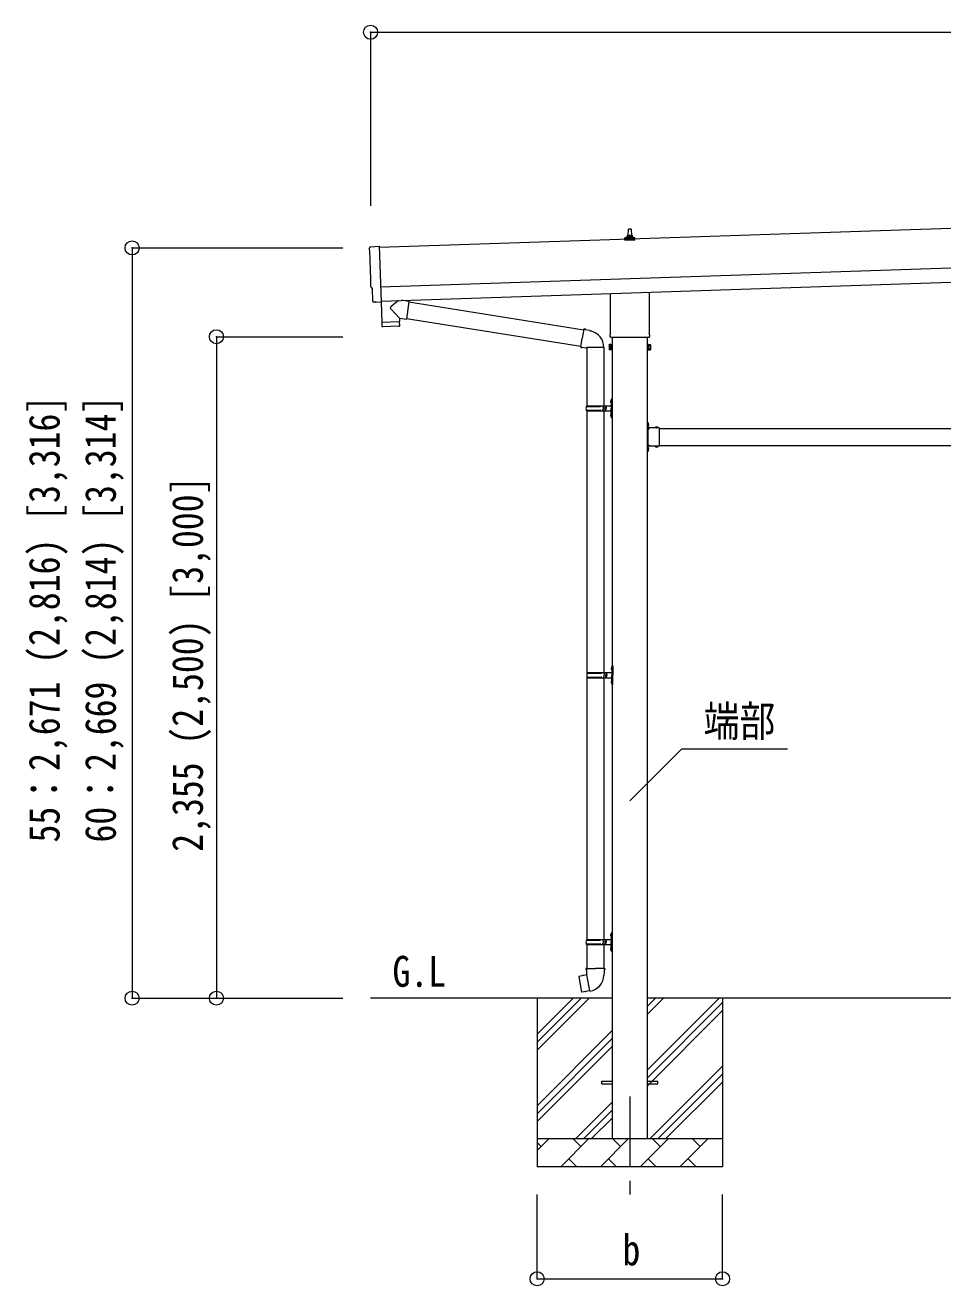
# Model space of a CAD drawing. Units: millimetres, scale not verified. Extents: x -14053 to 14053, y -9700 to 9700.
# Drawn here: x -629 to 2637, y -183 to 4305 of the extents above; entities that cross this region are included whole.
import ezdxf
from ezdxf.enums import TextEntityAlignment as Align

# ---------------------------------------------------------------- set-up
doc = ezdxf.new("R2010")
doc.units = ezdxf.units.MM
doc.header["$LTSCALE"] = 50
doc.header["$PDMODE"] = 32
doc.header["$PDSIZE"] = 50
doc.linetypes.add('CHAIN1', pattern=[8, 5, -1, 1, -1])
doc.linetypes.add('USER7', pattern=[2, 1, -1])
for name, color, linetype, lineweight in [('0-2_建具', 4, 'Continuous', 9), ('0-3_階段', 7, 'CHAIN1', 9), ('0-4_設備', 7, 'Continuous', 9), ('0-7_ハッチ', 7, 'Continuous', 9), ('0-8_外構', 6, 'Continuous', 9), ('0-9_敷地', 7, 'Continuous', 9)]:
    doc.layers.add(name, color=color, linetype=linetype, lineweight=lineweight)
doc.styles.add('ＭＳ ゴシック', font='')
doc.styles.get('ＭＳ ゴシック').set_extended_font_data('MS Gothic')

msp = doc.modelspace()

# ---------------------------------------------------------------- linework, layer by layer
at = {"layer": '0-2_建具'}
for p, q in [((6014.35, 3692.48), (631.34, 3513.05)), ((636.01, 3373.12), (6019.02, 3552.56)), ((1504.74, 3539.83), (1504.74, 3547.54)), ((1505.12, 3548.33), (1540.86, 3548.33)), ((1505.5, 3548.51), (1512.22, 3550.14)), ((1512.61, 3550.33), (1533.37, 3550.33)), ((1512.99, 3551.11), (1512.99, 3555.33)), ((1513.99, 3555.33), (1531.99, 3555.33)), ((1516.99, 3555.33), (1517.72, 3578.85)), ((1518.72, 3579.83), (1527.26, 3579.83)), ((1528.26, 3578.85), (1528.99, 3555.33)), ((1532.99, 3551.11), (1532.99, 3555.33)), ((1540.47, 3548.51), (1533.75, 3550.14)), ((1541.24, 3539.83), (1541.24, 3547.54)), ((637.67, 3323.15), (6020.68, 3502.58)), ((1541.24, 3539.83), (1504.74, 3539.83)), ((1454.69, 3205.84), (1454.69, 3350.28)), ((1591.29, 3354.84), (1591.29, 3205.84)), ((618.18, 3318.73), (611.25, 3318.86)), ((637.77, 3320.39), (637.8, 3319.38)), ((1452.99, 3197.06), (1452.99, 3202.56)), ((1590.93, 3193.56), (1455.05, 3193.56)), ((1460.49, 3193.56), (1460.49, 341.06)), ((1585.49, 341.06), (1585.49, 3193.56)), ((1592.99, 3202.56), (1592.99, 3197.06)), ((1448.99, 3167.56), (1449.75, 3168.88)), ((1448.99, 3167.56), (1448.99, 3150.56)), ((1448.99, 3150.56), (1449.75, 3149.25)), ((1455.99, 3163.97), (1449.75, 3163.97)), ((1455.99, 3154.16), (1449.75, 3154.16)), ((1455.99, 3149.25), (1449.75, 3149.25)), ((1458.49, 3149.86), (1455.99, 3149.86)), ((1587.49, 3149.86), (1589.99, 3149.86)), ((1589.99, 3163.97), (1596.23, 3163.97)), ((1589.99, 3154.16), (1596.23, 3154.16)), ((1589.99, 3149.25), (1596.23, 3149.25)), ((1596.99, 3167.56), (1596.23, 3168.88)), ((1596.99, 3150.56), (1596.23, 3149.25)), ((1596.99, 3167.56), (1596.99, 3150.56)), ((1587.49, 2892.06), (1585.49, 2892.06)), ((1585.49, 2892.06), (1585.49, 2872.06)), ((1585.49, 2885.06), (1587.49, 2885.06)), ((1585.49, 2879.06), (1587.49, 2879.06)), ((1587.49, 2892.06), (1587.49, 2872.06)), ((1588, 2887.96), (1587.49, 2887.96)), ((1587.49, 2887.96), (1587.49, 2876.16)), ((1624.39, 2872.57), (1624.39, 2872.06)), ((1627.49, 2872.06), (1587.49, 2872.06)), ((1587.49, 2868.06), (1587.49, 2810.06)), ((1624.39, 2872.06), (1612.59, 2872.06)), ((1627.49, 2872.06), (1627.49, 2806.06)), ((1627.49, 2869.06), (3218.49, 2869.06)), ((1585.49, 2806.06), (1585.49, 2786.06)), ((1585.49, 2799.06), (1587.49, 2799.06)), ((1585.49, 2793.06), (1587.49, 2793.06)), ((1587.49, 2786.06), (1585.49, 2786.06)), ((1591.49, 2809.06), (1585.99, 2809.06)), ((1587.49, 2808.06), (1591.49, 2808.06)), ((1587.49, 2806.06), (1587.49, 2786.06)), ((1627.49, 2806.06), (1587.49, 2806.06)), ((1588, 2801.96), (1587.49, 2801.96)), ((1587.49, 2801.96), (1587.49, 2790.16)), ((1624.39, 2806.06), (1612.59, 2806.06)), ((1624.39, 2805.56), (1624.39, 2806.06)), ((1627.49, 2809.06), (3218.49, 2809.06)), ((1422.99, 545.56), (1460.49, 545.56)), ((1422.99, 536.56), (1422.99, 545.56)), ((1585.49, 545.56), (1622.99, 545.56)), ((1622.99, 536.56), (1622.99, 545.56)), ((1422.99, 536.56), (1460.49, 536.56)), ((1585.49, 536.56), (1622.99, 536.56))]:
    msp.add_line(p, q, dxfattribs=at)
for points in [[(599.68, 3515.43), (631.17, 3518.13), (637.77, 3320.39)], [(608.31, 3321.76), (606.75, 3368.76), (606.15, 3368.74)], [(618.91, 3319.03), (619.55, 3319.68), (637.8, 3319.38)], [(1455.99, 3149.25), (1455.99, 3168.88), (1449.75, 3168.88)], [(1455.99, 3149.86), (1455.99, 3168.26), (1458.49, 3168.26)], [(1589.99, 3149.86), (1589.99, 3168.26), (1587.49, 3168.26)], [(1589.99, 3149.25), (1589.99, 3168.88), (1596.23, 3168.88)], [(1588, 2887.96), (1588, 2876.16), (1587.49, 2876.16)], [(1624.39, 2872.57), (1612.59, 2872.57), (1612.59, 2872.06)], [(1591.49, 2869.06), (1585.99, 2869.06), (1585.99, 2809.06)], [(1587.49, 2868.06), (1591.49, 2868.06), (1591.49, 2870.06), (1587.49, 2870.06)], [(1587.49, 2810.06), (1591.49, 2810.06), (1591.49, 2808.06)], [(1588, 2801.96), (1588, 2790.16), (1587.49, 2790.16)], [(1624.39, 2805.56), (1612.59, 2805.56), (1612.59, 2806.06)]]:
    msp.add_lwpolyline(points, dxfattribs=at)
for points in [[(1458.49, 3148.56), (1458.49, 3169.56), (1460.49, 3169.56), (1460.49, 3148.56)], [(1587.49, 3148.56), (1587.49, 3169.56), (1585.49, 3169.56), (1585.49, 3148.56)]]:
    msp.add_lwpolyline(points, close=True, dxfattribs=at)
at = {"layer": '0-2_建具', "linetype": 'USER7'}
for points in [[(1590.1, 2884.56), (1587.32, 2883.21), (1586.71, 2882.06)], [(1590.1, 2879.56), (1587.32, 2880.92), (1586.71, 2882.06)], [(1615.99, 2874.68), (1617.34, 2871.9), (1618.49, 2871.29)], [(1620.99, 2874.68), (1619.63, 2871.9), (1618.49, 2871.29)], [(1590.1, 2798.56), (1587.32, 2797.21), (1586.71, 2796.06)], [(1590.1, 2793.56), (1587.32, 2794.92), (1586.71, 2796.06)], [(1615.99, 2803.45), (1617.34, 2806.23), (1618.49, 2806.84)], [(1620.99, 2803.45), (1619.63, 2806.23), (1618.49, 2806.84)]]:
    msp.add_lwpolyline(points, dxfattribs=at)
at = {"layer": '0-2_建具'}
for centre, radius, start, end in [((1505.74, 3547.54), 1, 103.62699, 180), ((1511.99, 3551.11), 1, 283.62699, 0), ((1517.07, 3554.69), 4.13, 90, 171.17633), ((1513.99, 3554.33), 1, 90, 180), ((1518.72, 3578.83), 1, 90, 178.60509), ((1526.32, 3555.33), 4.83, 133.60282, 180), ((1519.66, 3555.33), 4.83, 0, 46.39718), ((1527.26, 3578.83), 1, 1.39491, 90), ((1528.9, 3554.69), 4.13, 8.82367, 90), ((1531.99, 3554.33), 1, 0, 90), ((1533.99, 3551.11), 1, 180, 256.37301), ((1540.24, 3547.54), 1, 0, 76.37301), ((1456.99, 3202.56), 4, 125.09963, 180), ((1456.99, 3197.06), 4, 180, 194.47751), ((1456.99, 3197.06), 4, 194.47751, 241.04498), ((1588.99, 3197.06), 4, 298.95502, 345.52249), ((1588.99, 3202.56), 4, 0, 54.90037), ((1588.99, 3197.06), 4, 345.52249, 0), ((1453.33, 3166.43), 4.34, 145.61575, 214.38425), ((1453.33, 3151.7), 4.34, 145.61575, 214.38425), ((1465.23, 3159.06), 16.24, 162.41205, 197.58795), ((1592.64, 3166.43), 4.34, 325.61575, 34.38425), ((1580.75, 3159.06), 16.24, 342.41205, 17.58795), ((1592.64, 3151.7), 4.34, 325.61575, 34.38425), ((1582.26, 2882.06), 8.23, 314.2189, 45.7811), ((1618.49, 2866.83), 8.23, 44.2189, 135.7811), ((1587.49, 2872.06), 2, 180, 270), ((1587.49, 2806.06), 2, 90, 180), ((1582.26, 2796.06), 8.23, 314.2189, 45.7811), ((1618.49, 2811.3), 8.23, 224.2189, 315.7811)]:
    msp.add_arc(centre, radius, start, end, dxfattribs=at)
for centre, major_axis, ratio, start_param, end_param in [((599.93, 3512.44), (-3, -0.1), 0.99863, 4.7647489, 6.2979817), ((-4160.94, 3283.28), (4760.73, 158.69), 0.99863, 6.2686928, 6.2979817), ((606, 3373.14), (-4.4, -0.15), 0.99863, 6.2686928, 7.8539816), ((611.32, 3321.86), (-2.11, -2.14), 0.9974, 5.5252311, 7.0411395), ((618.2, 3319.73), (-0.704, -0.714), 0.9974, 0.7579542, 1.5707963)]:
    msp.add_ellipse(centre, major_axis=major_axis, ratio=ratio, start_param=start_param, end_param=end_param, dxfattribs=at)
at = {"layer": '0-3_階段'}
msp.add_line((1522.99, 491.06), (1522.99, 142.06), dxfattribs=at)
at = {"layer": '0-4_設備'}
for p, q in [((1460.49, 841.06), (600.35, 841.06)), ((1192.99, 841.06), (1192.99, 241.06)), ((1192.99, 656.01), (1378.04, 841.06)), ((1192.99, 684.3), (1349.76, 841.06)), ((1192.99, 712.58), (1321.47, 841.06)), ((3260.49, 841.06), (1585.49, 841.06)), ((1585.49, 585.97), (1840.59, 841.06)), ((1585.49, 783.96), (1642.6, 841.06)), ((1585.49, 812.24), (1614.31, 841.06)), ((1585.49, 557.68), (1852.99, 825.18)), ((1852.99, 841.06), (1852.99, 241.06)), ((1585.49, 529.4), (1852.99, 796.9)), ((1192.99, 458.02), (1460.49, 725.52)), ((1192.99, 429.74), (1460.49, 697.24)), ((1192.99, 401.46), (1460.49, 668.96)), ((1595.15, 341.06), (1852.99, 598.91)), ((1623.43, 341.06), (1852.99, 570.62)), ((1651.71, 341.06), (1852.99, 542.34)), ((1330.59, 341.06), (1460.49, 470.97)), ((1358.87, 341.06), (1460.49, 442.68)), ((1387.16, 341.06), (1460.49, 414.4)), ((1192.99, 341.06), (1852.99, 341.06)), ((1192.99, 298.17), (1235.88, 341.06)), ((1207.33, 312.51), (1192.99, 326.85)), ((1277.3, 241.06), (1377.3, 341.06)), ((1348.75, 312.51), (1320.2, 341.06)), ((1418.73, 241.06), (1518.73, 341.06)), ((1490.17, 312.51), (1461.62, 341.06)), ((1560.15, 241.06), (1660.15, 341.06)), ((1631.59, 312.51), (1603.04, 341.06)), ((1701.57, 241.06), (1801.57, 341.06)), ((1773.01, 312.51), (1744.46, 341.06)), ((1849.7, 341.06), (1852.99, 344.35)), ((1305.86, 269.62), (1334.41, 241.06)), ((1447.28, 269.62), (1475.83, 241.06)), ((1588.7, 269.62), (1617.25, 241.06)), ((1730.12, 269.62), (1758.67, 241.06)), ((1852.99, 241.06), (1192.99, 241.06))]:
    msp.add_line(p, q, dxfattribs=at)
at = {"layer": '0-7_ハッチ', "color": 6}
msp.add_lwpolyline([(2083.9, 1728.03), (1707.16, 1728.03), (1522.99, 1543.85)], dxfattribs=at)
at = {"layer": '0-8_外構'}
for p, q in [((600.35, 4280.04), (6050.02, 4280.04)), ((600.35, 4280.04), (600.35, 3662.1)), ((-248.65, 3512.01), (501.35, 3512.01)), ((-248.65, 3512.01), (-248.65, 841.06)), ((51.35, 3196.06), (501.35, 3196.06)), ((51.35, 3196.06), (51.35, 841.06)), ((-248.65, 841.06), (351.35, 841.06)), ((51.35, 841.06), (501.35, 841.06)), ((1192.99, -157.94), (1192.99, 142.06)), ((1852.99, -157.94), (1852.99, 142.06)), ((1192.99, -157.94), (1852.99, -157.94))]:
    msp.add_line(p, q, dxfattribs=at)
for p in [(600.35, 4280.04), (-248.65, 3512.01), (51.35, 3196.06), (-248.65, 841.06), (51.35, 841.06), (1192.99, -157.94), (1852.99, -157.94)]:
    msp.add_point(p, dxfattribs=at)
at = {"layer": '0-9_敷地'}
for p, q in [((699.09, 3325.2), (671.88, 3302.16)), ((736.78, 3321.91), (710.87, 3325.59)), ((736.78, 3321.91), (727.82, 3258.84)), ((703.34, 3262.32), (671.84, 3294.83)), ((736.52, 3320.07), (1359.12, 3220.94)), ((639.81, 3247.18), (640.47, 3234.14)), ((701.08, 3233.21), (643.57, 3231.3)), ((644.27, 3248.33), (644.32, 3247.33)), ((699.24, 3250.16), (699.26, 3249.16)), ((703.34, 3262.32), (727.82, 3258.84)), ((703.34, 3262.32), (703.74, 3250.31)), ((728.08, 3260.67), (1348.7, 3161.86)), ((1348.38, 3160.03), (1353.91, 3191.4)), ((1359.44, 3222.77), (1353.91, 3191.4)), ((1359.44, 3222.77), (1360.58, 3224.75)), ((1360.58, 3224.75), (1364.15, 3224.12)), ((1364.15, 3224.12), (1364.56, 3221.77)), ((1379.08, 3218.95), (1380.76, 3217.32)), ((1380.76, 3217.32), (1382.88, 3216.87)), ((1348.38, 3160.03), (1348.78, 3157.78)), ((1348.38, 3160.03), (1353.53, 3159.22)), ((1348.78, 3157.78), (1352.34, 3157.15)), ((1352.34, 3157.15), (1353.53, 3159.22)), ((1353.53, 3159.22), (1368.13, 3156.9)), ((1368.13, 3156.9), (1370.34, 3157.89)), ((1430.64, 3157.49), (1369.45, 3157.49)), ((1370.49, 3157.49), (1370.49, 2950.06)), ((1430.49, 3157.49), (1430.49, 2950.06)), ((1454.19, 2967.21), (1456.23, 2966.21)), ((1455.46, 2969.21), (1456.09, 2969.21)), ((1455.46, 2969.21), (1455.46, 2960.91)), ((1456.09, 2969.21), (1456.09, 2960.91)), ((1456.09, 2969.21), (1456.49, 2968.81)), ((1456.23, 2966.21), (1456.84, 2965.06)), ((1456.49, 2973.06), (1459.49, 2974.56)), ((1456.49, 2973.06), (1456.49, 2941.06)), ((1456.49, 2968.81), (1456.49, 2961.31)), ((1459.49, 2974.56), (1459.49, 2941.06)), ((1459.49, 2974.56), (1460.49, 2974.56)), ((1460.49, 2974.56), (1460.49, 2941.06)), ((1367.49, 2948.06), (1417.82, 2948.06)), ((1367.49, 2934.06), (1417.82, 2934.06)), ((1368.49, 2950.06), (1454.49, 2950.06)), ((1368.49, 2950.06), (1368.49, 2948.06)), ((1368.49, 2932.06), (1368.49, 2934.06)), ((1368.49, 2932.06), (1454.49, 2932.06)), ((1370.49, 2932.06), (1370.49, 2000.06)), ((1427.49, 2950.06), (1427.49, 2945.56)), ((1427.49, 2945.56), (1429.49, 2945.56)), ((1427.49, 2932.06), (1427.49, 2936.56)), ((1427.49, 2936.56), (1429.49, 2936.56)), ((1429.49, 2945.56), (1429.49, 2941.06)), ((1429.49, 2936.56), (1429.49, 2941.06)), ((1430.49, 2932.06), (1430.49, 2000.06)), ((1435.49, 2950.06), (1435.49, 2941.06)), ((1435.49, 2945.56), (1438.49, 2945.56)), ((1435.49, 2932.06), (1435.49, 2941.06)), ((1435.49, 2936.56), (1438.49, 2936.56)), ((1438.49, 2945.56), (1438.49, 2941.06)), ((1438.49, 2936.56), (1438.49, 2941.06)), ((1454.19, 2919.21), (1456.23, 2918.21)), ((1455.46, 2960.91), (1456.09, 2960.91)), ((1455.46, 2921.21), (1456.09, 2921.21)), ((1455.46, 2921.21), (1455.46, 2912.91)), ((1456.09, 2960.91), (1456.49, 2961.31)), ((1456.09, 2921.21), (1456.09, 2912.91)), ((1456.09, 2921.21), (1456.49, 2920.81)), ((1456.23, 2918.21), (1456.84, 2917.06)), ((1456.49, 2909.06), (1456.49, 2941.06)), ((1456.49, 2920.81), (1456.49, 2913.31)), ((1459.49, 2907.56), (1459.49, 2941.06)), ((1460.49, 2907.56), (1460.49, 2941.06)), ((1455.46, 2912.91), (1456.09, 2912.91)), ((1456.09, 2912.91), (1456.49, 2913.31)), ((1456.49, 2909.06), (1459.49, 2907.56)), ((1459.49, 2907.56), (1460.49, 2907.56)), ((1458.99, 2023.06), (1461.99, 2024.56)), ((1458.99, 2023.06), (1458.99, 1991.06)), ((1461.99, 2024.56), (1461.99, 1991.06)), ((1461.99, 2024.56), (1462.99, 2024.56)), ((1462.99, 2024.56), (1462.99, 1991.06)), ((1369.99, 1998.06), (1420.32, 1998.06)), ((1369.99, 1984.06), (1420.32, 1984.06)), ((1370.49, 1982.07), (1370.49, 1050.06)), ((1370.99, 2000.06), (1456.99, 2000.06)), ((1370.99, 2000.06), (1370.99, 1998.06)), ((1370.99, 1982.06), (1370.99, 1984.06)), ((1370.99, 1982.06), (1456.99, 1982.06)), ((1429.99, 2000.06), (1429.99, 1995.56)), ((1429.99, 1995.56), (1431.99, 1995.56)), ((1429.99, 1982.06), (1429.99, 1986.56)), ((1429.99, 1986.56), (1431.99, 1986.56)), ((1430.49, 1982.07), (1430.49, 1050.06)), ((1431.99, 1995.56), (1431.99, 1991.06)), ((1431.99, 1986.56), (1431.99, 1991.06)), ((1437.99, 2000.06), (1437.99, 1991.06)), ((1437.99, 1995.56), (1440.99, 1995.56)), ((1437.99, 1982.06), (1437.99, 1991.06)), ((1437.99, 1986.56), (1440.99, 1986.56)), ((1440.99, 1995.56), (1440.99, 1991.06)), ((1440.99, 1986.56), (1440.99, 1991.06)), ((1456.69, 2017.21), (1458.73, 2016.21)), ((1457.96, 2019.21), (1458.59, 2019.21)), ((1457.96, 2019.21), (1457.96, 2010.91)), ((1457.96, 2010.91), (1458.59, 2010.91)), ((1458.59, 2019.21), (1458.59, 2010.91)), ((1458.59, 2019.21), (1458.99, 2018.81)), ((1458.59, 2010.91), (1458.99, 2011.31)), ((1458.73, 2016.21), (1459.34, 2015.06)), ((1458.99, 2018.81), (1458.99, 2011.31)), ((1458.99, 1959.06), (1458.99, 1991.06)), ((1461.99, 1957.56), (1461.99, 1991.06)), ((1462.99, 1957.56), (1462.99, 1991.06)), ((1456.69, 1969.21), (1458.73, 1968.21)), ((1457.96, 1971.21), (1458.59, 1971.21)), ((1457.96, 1971.21), (1457.96, 1962.91)), ((1457.96, 1962.91), (1458.59, 1962.91)), ((1458.59, 1971.21), (1458.59, 1962.91)), ((1458.59, 1971.21), (1458.99, 1970.81)), ((1458.59, 1962.91), (1458.99, 1963.31)), ((1458.73, 1968.21), (1459.34, 1967.06)), ((1458.99, 1970.81), (1458.99, 1963.31)), ((1458.99, 1959.06), (1461.99, 1957.56)), ((1461.99, 1957.56), (1462.99, 1957.56)), ((1367.49, 1048.06), (1417.82, 1048.06)), ((1367.49, 1034.06), (1417.82, 1034.06)), ((1368.49, 1050.06), (1454.49, 1050.06)), ((1368.49, 1050.06), (1368.49, 1048.06)), ((1368.49, 1032.06), (1368.49, 1034.06)), ((1427.49, 1050.06), (1427.49, 1045.56)), ((1427.49, 1045.56), (1429.49, 1045.56)), ((1427.49, 1032.06), (1427.49, 1036.56)), ((1427.49, 1036.56), (1429.49, 1036.56)), ((1429.49, 1045.56), (1429.49, 1041.06)), ((1429.49, 1036.56), (1429.49, 1041.06)), ((1435.49, 1050.06), (1435.49, 1041.06)), ((1435.49, 1045.56), (1438.49, 1045.56)), ((1435.49, 1032.06), (1435.49, 1041.06)), ((1435.49, 1036.56), (1438.49, 1036.56)), ((1438.49, 1045.56), (1438.49, 1041.06)), ((1438.49, 1036.56), (1438.49, 1041.06)), ((1454.19, 1067.21), (1456.23, 1066.21)), ((1455.46, 1069.21), (1456.09, 1069.21)), ((1455.46, 1069.21), (1455.46, 1060.91)), ((1455.46, 1060.91), (1456.09, 1060.91)), ((1456.09, 1069.21), (1456.09, 1060.91)), ((1456.09, 1069.21), (1456.49, 1068.81)), ((1456.09, 1060.91), (1456.49, 1061.31)), ((1456.23, 1066.21), (1456.84, 1065.06)), ((1456.49, 1073.06), (1459.49, 1074.56)), ((1456.49, 1073.06), (1456.49, 1041.06)), ((1456.49, 1068.81), (1456.49, 1061.31)), ((1456.49, 1009.06), (1456.49, 1041.06)), ((1459.49, 1074.56), (1459.49, 1041.06)), ((1459.49, 1074.56), (1460.49, 1074.56)), ((1459.49, 1007.56), (1459.49, 1041.06)), ((1460.49, 1074.56), (1460.49, 1041.06)), ((1460.49, 1007.56), (1460.49, 1041.06)), ((1368.49, 1032.06), (1454.49, 1032.06)), ((1370.49, 1032.06), (1370.49, 947.14)), ((1430.49, 1032.06), (1430.49, 947.14)), ((1454.19, 1019.21), (1456.23, 1018.21)), ((1455.46, 1021.21), (1456.09, 1021.21)), ((1455.46, 1021.21), (1455.46, 1012.91)), ((1455.46, 1012.91), (1456.09, 1012.91)), ((1456.09, 1021.21), (1456.09, 1012.91)), ((1456.09, 1021.21), (1456.49, 1020.81)), ((1456.09, 1012.91), (1456.49, 1013.31)), ((1456.23, 1018.21), (1456.84, 1017.06)), ((1456.49, 1020.81), (1456.49, 1013.31)), ((1456.49, 1009.06), (1459.49, 1007.56)), ((1459.49, 1007.56), (1460.49, 1007.56)), ((1368.64, 947.14), (1366.49, 946.36)), ((1366.49, 946.36), (1366.49, 942.74)), ((1366.49, 942.74), (1368.73, 941.92)), ((1368.64, 947.14), (1400.49, 947.14)), ((1368.64, 947.14), (1368.73, 941.92)), ((1432.34, 947.14), (1400.49, 947.14)), ((1434.49, 942.74), (1432.25, 941.92)), ((1432.34, 947.14), (1434.49, 946.36)), ((1434.49, 946.36), (1434.49, 942.74)), ((1342.03, 918.69), (1341.22, 917.52)), ((1341.22, 917.52), (1350.84, 862.96)), ((1369.9, 923.94), (1342.03, 918.69)), ((1354.77, 921.29), (1354.56, 921.05)), ((1368.73, 941.92), (1368.99, 927.14)), ((1368.99, 927.14), (1370.34, 925.14)), ((1380.25, 866.64), (1370.12, 924.11)), ((1370.14, 924.94), (1370.14, 924.23)), ((1370.34, 925.14), (1370.31, 925.13)), ((1430.68, 925.2), (1430.6, 923.03)), ((1431.99, 927.14), (1430.68, 925.2)), ((1364.86, 864.05), (1364.58, 864.2)), ((1380.56, 865.88), (1380.31, 866.54))]:
    msp.add_line(p, q, dxfattribs=at)
for points in [[(637.4, 3319.39), (639.77, 3248.18), (703.74, 3250.31)], [(703.98, 3236.26), (703.77, 3249.31), (639.81, 3247.18)], [(1359.44, 3222.77), (1364.56, 3221.77), (1379.08, 3218.95)], [(1454.19, 2962.92), (1456.23, 2963.91), (1456.84, 2965.06)], [(1454.19, 2914.92), (1456.23, 2915.91), (1456.84, 2917.06)], [(1456.69, 2012.92), (1458.73, 2013.91), (1459.34, 2015.06)], [(1456.69, 1964.92), (1458.73, 1965.91), (1459.34, 1967.06)], [(1454.19, 1062.92), (1456.23, 1063.91), (1456.84, 1065.06)], [(1454.19, 1014.92), (1456.23, 1015.91), (1456.84, 1017.06)], [(1432.34, 947.14), (1432.25, 941.92), (1431.99, 927.14)], [(1357.02, 921.51), (1356.74, 921.66), (1354.77, 921.29)], [(1379.98, 866.73), (1352, 862.13), (1350.84, 862.96)], [(1367.05, 864.61), (1366.84, 864.37), (1364.86, 864.05)]]:
    msp.add_lwpolyline(points, dxfattribs=at)
for centre, radius, start, end in [((675.26, 3298.48), 5, 132.56466, 226.88314), ((643.46, 3234.29), 3, 182.90915, 271.95747), ((700.98, 3236.21), 3, 271.90915, 0.90915), ((1370.34, 3157.89), 60.3, 359.62495, 78), ((1459.79, 2965.06), 6, 136.21765, 223.78235), ((1416.24, 2941.06), 49.25, 171.82876, 180.00002), ((1416.24, 2941.06), 49.25, 180.00002, 188.17127), ((1417.82, 2950.06), 2, 270, 359.99998), ((1417.82, 2932.06), 2, 0.00005, 90.00004), ((1459.79, 2917.06), 6, 136.21765, 223.78235), ((1454.49, 2952.06), 2, 270, 359.99998), ((1454.49, 2930.06), 2, 0.00005, 90.00004), ((1418.74, 1991.06), 49.25, 171.82876, 180.00002), ((1418.74, 1991.06), 49.25, 180.00002, 188.17127), ((1420.32, 2000.06), 2, 270, 359.99998), ((1420.32, 1982.06), 2, 0.00005, 90.00004), ((1462.29, 2015.06), 6, 136.21765, 223.78235), ((1456.99, 2002.06), 2, 270, 359.99998), ((1456.99, 1980.06), 2, 0.00005, 90.00004), ((1462.29, 1967.06), 6, 136.21765, 223.78235), ((1416.24, 1041.06), 49.25, 171.82876, 180.00002), ((1416.24, 1041.06), 49.25, 180.00002, 188.17127), ((1417.82, 1050.06), 2, 270, 359.99998), ((1417.82, 1032.06), 2, 0.00005, 90.00004), ((1459.79, 1065.06), 6, 136.21765, 223.78235), ((1454.49, 1052.06), 2, 270, 359.99998), ((1459.79, 1017.06), 6, 136.21765, 223.78235), ((1454.49, 1030.06), 2, 0.00005, 90.00004), ((1369.84, 924.23), 0.3, 280.66842, 0), ((1370.34, 924.94), 0.2, 100, 180), ((1370.34, 925.14), 60.3, 279.96938, 358), ((1380.03, 866.44), 0.3, 20, 99.33158), ((1380.74, 865.95), 0.2, 200, 279.96938)]:
    msp.add_arc(centre, radius, start, end, dxfattribs=at)

# ---------------------------------------------------------------- texts
at = {"layer": '0-7_ハッチ', "style": 'ＭＳ ゴシック', "width": 0.85}
for s, p in [('端部', (1785.69, 1739.66)), ('G.L', (678.15, 848.66))]:
    msp.add_text(s, height=110, dxfattribs=at).set_placement(p, align=Align.BOTTOM_LEFT)
at = {"layer": '0-8_外構', "color": 7, "style": 'ＭＳ ゴシック', "width": 0.85}
for s, p in [('55：2,671 (2,816) [3,316]', (-473.65, 1395.29)), ('60：2,669 (2,814) [3,314]', (-273.65, 1395.29)), ('2,355 (2,500) [3,000]', (36.35, 1362.31))]:
    msp.add_text(s, height=110, rotation=90, dxfattribs=at).set_placement(p, align=Align.BOTTOM_LEFT)
msp.add_text('b', height=110, dxfattribs=at).set_placement((1496.74, -142.94), align=Align.BOTTOM_LEFT)

doc.saveas('drawing.dxf')
